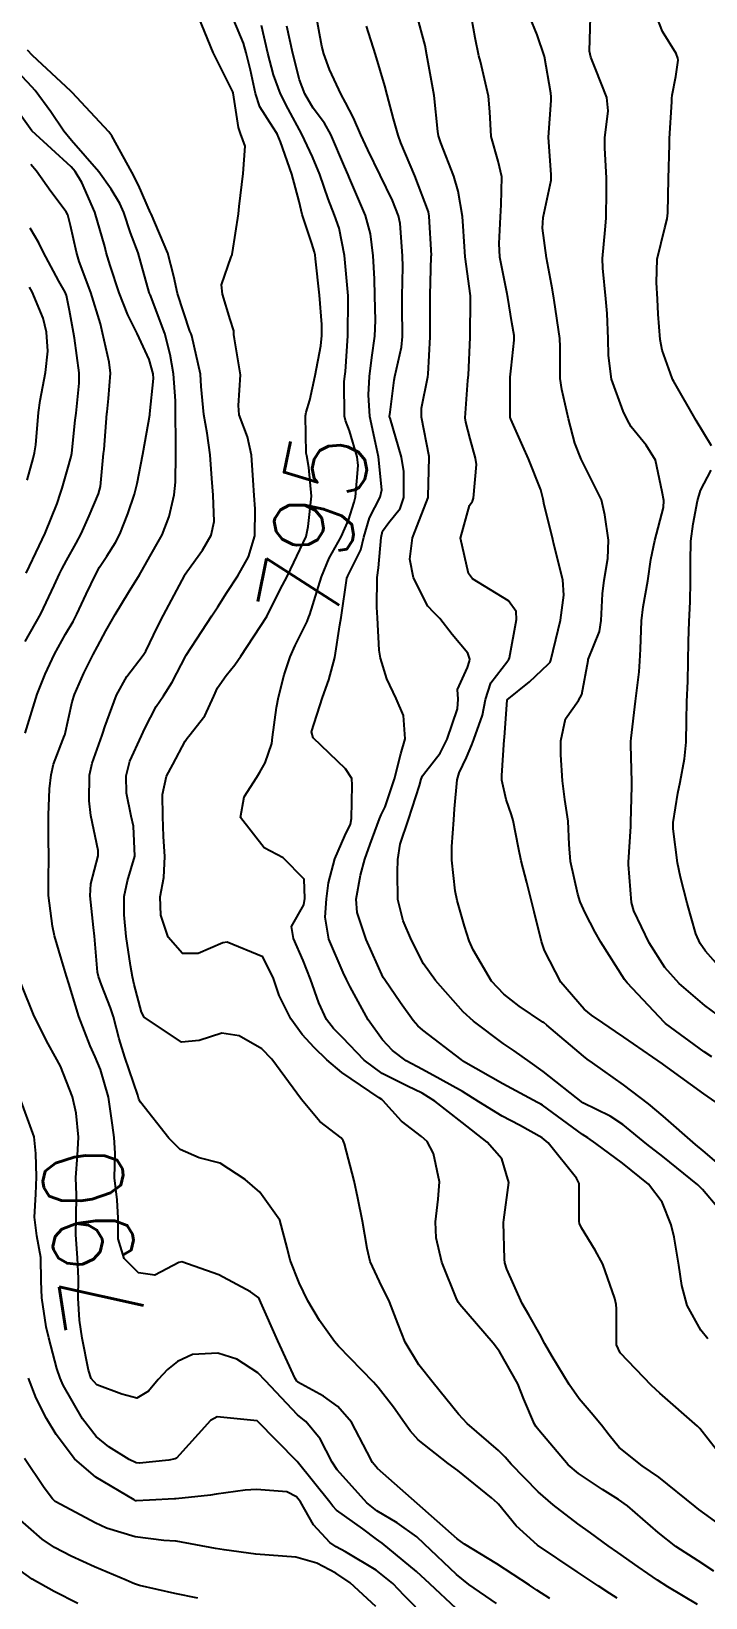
# Model space of a CAD drawing. Header units: metres. Extents: x 307586 to 320046, y 7427249 to 7434250.
# Drawn here: x 319185.6 to 319219.1, y 7429678.8 to 7429756.7 of the extents above; entities that cross this region are included whole.
import ezdxf
from ezdxf.enums import TextEntityAlignment as Align

# ---------------------------------------------------------------- set-up
doc = ezdxf.new("R2010")
doc.units = ezdxf.units.M
doc.header["$MEASUREMENT"] = 0
for name, color, linetype in [('Cotas', 45, 'Continuous'), ('Curvas de Nivel 1m', 11, 'Continuous'), ('Curvas de Nivel 5m', 15, 'Continuous')]:
    doc.layers.add(name, color=color, linetype=linetype)
doc.styles.add('Style-STANDARD', font='STANDARD.shx')

msp = doc.modelspace()

# ---------------------------------------------------------------- linework, layer by layer
at = {"layer": 'Curvas de Nivel 1m', "flags": 128}
for points, elevation in [([(319218.744, 7429678.453), (319217.27, 7429679.335), (319216.758, 7429679.657), (319215.8, 7429680.317), (319214.778, 7429681.029), (319214.301, 7429681.367), (319213.419, 7429682.01), (319212.794, 7429682.462), (319211.558, 7429683.402), (319210.813, 7429684.05), (319209.483, 7429685.43), (319209.178, 7429685.776), (319208.84, 7429686.111), (319207.291, 7429687.456), (319206.857, 7429687.916), (319205.601, 7429689.473), (319204.886, 7429690.369), (319204.199, 7429691.491), (319203.834, 7429692.418), (319203.429, 7429693.502), (319202.938, 7429694.513), (319202.471, 7429695.515), (319202.317, 7429696.158), (319202.084, 7429697.519), (319201.846, 7429698.66), (319201.663, 7429699.523), (319201.185, 7429701.363), (319201.123, 7429701.529), (319201.024, 7429701.653), (319199.959, 7429702.473), (319199.043, 7429703.56), (319197.579, 7429705.575), (319197.078, 7429706.085), (319195.948, 7429706.728), (319195.086, 7429706.859), (319193.955, 7429706.49), (319193.081, 7429706.419), (319191.222, 7429707.649), (319191.096, 7429707.911), (319190.737, 7429709.283), (319190.652, 7429709.657), (319190.551, 7429710.229), (319190.34, 7429711.662), (319190.231, 7429712.741), (319190.228, 7429713.664), (319190.396, 7429714.44), (319190.76, 7429715.656), (319190.703, 7429717.152), (319190.587, 7429717.659), (319190.351, 7429718.79), (319190.331, 7429719.664), (319190.519, 7429720.385), (319191.094, 7429721.653), (319191.267, 7429722.012), (319191.824, 7429723.098), (319192.185, 7429723.641), (319192.622, 7429724.307), (319193.295, 7429725.63), (319193.313, 7429725.663), (319194.093, 7429726.855), (319194.597, 7429727.617), (319194.885, 7429728.067), (319195.345, 7429728.78), (319195.881, 7429729.602), (319196.418, 7429730.543), (319196.723, 7429731.59), (319196.742, 7429732.936), (319196.695, 7429733.591), (319196.647, 7429734.359), (319196.564, 7429735.593), (319196.358, 7429736.512), (319195.954, 7429737.602), (319195.924, 7429738.069), (319196.018, 7429739.602), (319195.717, 7429741.39), (319195.686, 7429741.607), (319195.682, 7429741.785), (319195.51, 7429742.344), (319195.125, 7429743.614), (319195.067, 7429744.077), (319195.551, 7429745.46), (319195.597, 7429745.564), (319195.611, 7429745.609), (319195.628, 7429745.683), (319195.916, 7429747.605), (319195.945, 7429747.973), (319196.143, 7429749.602), (319196.251, 7429750.963), (319196.012, 7429751.604), (319195.912, 7429751.892), (319195.659, 7429753.61), (319195.644, 7429753.672), (319194.664, 7429755.62), (319193.951, 7429757.366)], 793), ([(319219.25, 7429691.659), (319218.911, 7429692.096), (319218.221, 7429693.327), (319217.96, 7429694.308), (319217.811, 7429695.331), (319217.586, 7429696.715), (319217.429, 7429697.335), (319216.984, 7429698.451), (319216.304, 7429699.347), (319215.008, 7429700.39), (319213.689, 7429701.38), (319213.291, 7429701.651), (319213.027, 7429701.827), (319211.526, 7429702.917), (319211.042, 7429703.277), (319210.955, 7429703.324), (319210.78, 7429703.414), (319209.057, 7429704.346), (319207.107, 7429705.46), (319207.073, 7429705.483), (319206.988, 7429705.546), (319205.088, 7429707.009), (319204.836, 7429707.229), (319204.606, 7429707.487), (319203.974, 7429708.37), (319203.187, 7429709.509), (319203.115, 7429709.633), (319202.266, 7429711.519), (319201.821, 7429712.859), (319201.769, 7429713.524), (319201.984, 7429714.718), (319202.195, 7429715.52), (319202.461, 7429716.257), (319202.925, 7429717.513), (319203.008, 7429717.719), (319203.219, 7429718.116), (319203.681, 7429719.503), (319203.993, 7429720.757), (319204.213, 7429721.501), (319204.125, 7429722.651), (319203.758, 7429723.505), (319203.297, 7429724.473), (319202.973, 7429725.513), (319202.92, 7429725.91), (319202.824, 7429727.515), (319202.802, 7429728.051), (319202.82, 7429729.515), (319202.872, 7429730.003), (319203.005, 7429731.514), (319203.083, 7429731.816), (319203.39, 7429732.25), (319203.959, 7429732.942), (319204.138, 7429733.503), (319204.133, 7429734.792), (319204.029, 7429735.504), (319203.452, 7429737.446), (319203.434, 7429737.51), (319203.433, 7429737.53), (319203.455, 7429737.743), (319203.654, 7429739.326), (319203.692, 7429739.508), (319204.026, 7429740.974), (319204.073, 7429741.504), (319204.049, 7429742.973), (319204.049, 7429743.505), (319204.087, 7429744.963), (319204.075, 7429745.505), (319203.957, 7429747.118), (319203.88, 7429747.507), (319203.58, 7429748.256), (319202.963, 7429749.516), (319202.357, 7429750.778), (319202.008, 7429751.526), (319201.631, 7429752.369), (319201.245, 7429753.142), (319201.017, 7429753.539), (319200.439, 7429754.77), (319200.166, 7429755.553), (319200.063, 7429755.941), (319199.756, 7429757.559)], 797), ([(319220.719, 7429699.572), (319219.018, 7429701.003), (319218.647, 7429701.324), (319217.037, 7429702.736), (319216.301, 7429703.347), (319215.057, 7429704.285), (319213.526, 7429705.383), (319213.263, 7429705.575), (319213.076, 7429705.72), (319211.246, 7429707.254), (319211.093, 7429707.388), (319211.077, 7429707.395), (319211.059, 7429707.411), (319209.877, 7429708.205), (319209.107, 7429708.804), (319208.503, 7429709.446), (319207.587, 7429711.005), (319207.391, 7429711.458), (319207.15, 7429712.18), (319206.795, 7429713.464), (319206.696, 7429713.939), (319206.534, 7429715.467), (319206.525, 7429716.141), (319206.619, 7429717.466), (319206.667, 7429718.017), (319206.796, 7429719.464), (319206.896, 7429719.807), (319207.25, 7429720.567), (319207.521, 7429721.196), (319207.626, 7429721.456), (319208.047, 7429722.681), (319208.2, 7429723.451), (319208.464, 7429724.28), (319209.312, 7429725.381), (319209.344, 7429725.408), (319209.366, 7429725.439), (319209.392, 7429725.517), (319209.738, 7429727.434), (319209.723, 7429727.82), (319209.342, 7429728.352), (319207.56, 7429729.458), (319207.357, 7429729.713), (319206.951, 7429731.466), (319207.399, 7429733.091), (319207.549, 7429733.311), (319207.609, 7429733.458), (319207.756, 7429735.129), (319207.704, 7429735.457), (319207.442, 7429736.41), (319207.224, 7429737.236), (319207.195, 7429737.464), (319207.323, 7429739.314), (319207.341, 7429739.462), (319207.358, 7429739.578), (319207.435, 7429741.461), (319207.462, 7429743.401), (319207.462, 7429743.461), (319207.457, 7429743.528), (319207.19, 7429745.465), (319207.086, 7429746.985), (319207.049, 7429747.468), (319206.848, 7429748.734), (319206.629, 7429749.474), (319205.975, 7429751.128), (319205.868, 7429751.486), (319205.838, 7429751.7), (319205.643, 7429753.49), (319205.29, 7429755.494), (319205.199, 7429755.974), (319204.786, 7429757.499)], 799), ([(319219.451, 7429705.689), (319219.079, 7429705.939), (319217.159, 7429707.339), (319217.093, 7429707.397), (319215.253, 7429709.359), (319215.116, 7429709.535), (319213.943, 7429711.378), (319213.653, 7429711.888), (319213.157, 7429712.842), (319212.911, 7429713.393), (319212.797, 7429713.765), (319212.435, 7429715.398), (319212.358, 7429716.242), (319212.308, 7429717.399), (319212.147, 7429718.478), (319212.032, 7429719.402), (319211.95, 7429720.706), (319211.95, 7429721.403), (319212.186, 7429722.488), (319212.83, 7429723.395), (319212.983, 7429723.698), (319213.298, 7429725.39), (319213.298, 7429725.405), (319213.313, 7429725.44), (319213.871, 7429726.841), (319213.951, 7429727.384), (319214.016, 7429728.713), (319214.096, 7429729.383), (319214.286, 7429730.464), (319214.313, 7429731.381), (319214.139, 7429732.639), (319213.965, 7429733.384), (319213.419, 7429734.477), (319212.951, 7429735.395), (319212.637, 7429736.202), (319212.327, 7429737.401), (319212.002, 7429738.87), (319211.921, 7429739.406), (319211.909, 7429740.994), (319211.894, 7429741.406), (319211.616, 7429743.315), (319211.603, 7429743.409), (319211.529, 7429743.829), (319211.242, 7429745.415), (319211.033, 7429746.884), (319211.072, 7429747.418), (319211.459, 7429749.28), (319211.471, 7429749.412), (319211.459, 7429749.548), (319211.329, 7429751.414), (319211.465, 7429753.237), (319211.471, 7429753.413), (319211.455, 7429753.603), (319211.129, 7429755.418), (319210.769, 7429756.509), (319210.381, 7429757.43)], 801), ([(319220.37, 7429707.301), (319219.107, 7429708.237), (319217.832, 7429709.333), (319217.125, 7429710.131), (319216.341, 7429711.348), (319215.57, 7429712.944), (319215.458, 7429713.357), (319215.305, 7429715.245), (319215.306, 7429715.359), (319215.424, 7429717.145), (319215.432, 7429717.358), (319215.47, 7429719.119), (319215.469, 7429719.358), (319215.424, 7429721.195), (319215.425, 7429721.358), (319215.438, 7429721.532), (319215.652, 7429723.364), (319215.837, 7429724.83), (319215.883, 7429725.361), (319215.907, 7429725.949), (319215.959, 7429727.361), (319216.045, 7429728.061), (319216.265, 7429729.356), (319216.427, 7429730.412), (319216.613, 7429731.352), (319217.047, 7429732.992), (319217.06, 7429733.345), (319216.982, 7429733.773), (319216.653, 7429735.352), (319216.187, 7429736.106), (319215.449, 7429737.008), (319215.238, 7429737.372), (319215.042, 7429737.789), (319214.47, 7429739.38), (319214.324, 7429740.552), (319214.307, 7429741.382), (319214.248, 7429742.65), (319214.192, 7429743.383), (319214.038, 7429744.893), (319214.025, 7429745.385), (319214.153, 7429746.799), (319214.203, 7429747.384), (319214.225, 7429748.745), (319214.21, 7429749.384), (319214.132, 7429750.871), (319214.136, 7429751.385), (319214.302, 7429752.718), (319214.242, 7429753.384), (319213.664, 7429754.81), (319213.434, 7429755.392), (319213.371, 7429755.698), (319213.42, 7429757.393)], 802), ([(319219.44, 7429736.061), (319218.679, 7429737.328), (319217.558, 7429739.263), (319217.519, 7429739.34), (319217.484, 7429739.423), (319216.978, 7429740.828), (319216.884, 7429741.349), (319216.782, 7429742.618), (319216.748, 7429743.352), (319216.703, 7429744.185), (319216.741, 7429745.352), (319217.121, 7429746.899), (319217.239, 7429747.345), (319217.271, 7429747.651), (319217.298, 7429749.345), (319217.342, 7429751.066), (319217.349, 7429751.344), (319217.461, 7429753.163), (319217.472, 7429753.343), (319217.485, 7429753.502), (319217.659, 7429754.428), (319217.776, 7429755.234), (319217.767, 7429755.339), (319217.675, 7429755.573), (319217.002, 7429756.666), (319216.744, 7429757.354)], 803), ([(319219.561, 7429680.104), (319218.773, 7429680.629), (319217.667, 7429681.331), (319216.79, 7429682.029), (319215.263, 7429683.355), (319214.808, 7429683.67), (319214.012, 7429684.175), (319212.826, 7429684.958), (319212.312, 7429685.395), (319210.85, 7429687.122), (319210.72, 7429687.281), (319210.629, 7429687.413), (319210.103, 7429688.659), (319209.802, 7429689.426), (319208.897, 7429691.035), (319208.59, 7429691.443), (319206.922, 7429693.365), (319206.855, 7429693.461), (319206.774, 7429693.613), (319206.022, 7429695.469), (319205.753, 7429696.684), (319205.715, 7429697.473), (319205.844, 7429698.612), (319205.912, 7429699.471), (319205.608, 7429700.88), (319205.292, 7429701.477), (319205.025, 7429701.73), (319204.02, 7429702.482), (319203.103, 7429703.509), (319203.044, 7429703.557), (319202.919, 7429703.637), (319201.064, 7429704.907), (319200.308, 7429705.541), (319199.684, 7429706.156), (319199.085, 7429706.795), (319198.514, 7429707.566), (319197.948, 7429708.728), (319197.658, 7429709.575), (319197.129, 7429710.652), (319195.353, 7429711.385), (319195.139, 7429711.346), (319193.921, 7429710.828), (319193.131, 7429710.821), (319192.417, 7429711.637), (319192.061, 7429712.734), (319192.027, 7429713.641), (319192.21, 7429714.607), (319192.259, 7429715.639), (319192.196, 7429716.647), (319192.155, 7429717.641), (319192.136, 7429718.728), (319192.346, 7429719.639), (319192.651, 7429720.227), (319193.259, 7429721.372), (319193.361, 7429721.529), (319193.453, 7429721.628), (319194.251, 7429722.642), (319194.685, 7429723.616), (319194.871, 7429724.033), (319195.298, 7429724.645), (319195.735, 7429725.175), (319196.029, 7429725.599), (319197.333, 7429727.58), (319197.998, 7429728.922), (319198.333, 7429729.57), (319198.669, 7429730.261), (319199.278, 7429731.561), (319199.306, 7429731.638), (319199.388, 7429732.053), (319199.542, 7429733.558), (319199.424, 7429734.993), (319199.31, 7429735.561), (319199.289, 7429735.707), (319199.247, 7429737.562), (319199.28, 7429737.737), (319199.461, 7429738.344), (319199.725, 7429739.556), (319200.006, 7429741.042), (319200.062, 7429741.552), (319200.055, 7429742.099), (319199.94, 7429743.554), (319199.751, 7429745.356), (319199.728, 7429745.557), (319199.697, 7429745.701), (319199.559, 7429746.119), (319199.088, 7429747.565), (319198.928, 7429748.218), (319198.565, 7429749.57), (319198.009, 7429751.184), (319197.835, 7429751.578), (319197.626, 7429751.918), (319196.977, 7429752.93), (319196.764, 7429753.593), (319196.51, 7429754.748), (319196.299, 7429755.601), (319196.159, 7429756.084), (319195.689, 7429757.228)], 794), ([(319219.683, 7429686.149), (319218.852, 7429687.203), (319218.738, 7429687.321), (319216.869, 7429688.959), (319216.448, 7429689.344), (319214.897, 7429690.972), (319214.713, 7429691.363), (319214.708, 7429693.15), (319214.696, 7429693.363), (319214.627, 7429693.665), (319214.027, 7429695.374), (319213.658, 7429696.077), (319212.971, 7429697.187), (319212.876, 7429697.391), (319212.864, 7429697.501), (319212.857, 7429699.391), (319212.733, 7429699.657), (319211.323, 7429701.407), (319211.025, 7429701.656), (319209.886, 7429702.282), (319209.036, 7429702.733), (319207.875, 7429703.452), (319207.05, 7429703.965), (319205.951, 7429704.579), (319205.066, 7429705.052), (319204.264, 7429705.492), (319203.575, 7429706), (319203.083, 7429706.523), (319202.366, 7429707.517), (319201.47, 7429709.166), (319201.285, 7429709.528), (319201.118, 7429709.87), (319200.411, 7429711.541), (319200.236, 7429712.626), (319200.29, 7429713.543), (319200.389, 7429714.328), (319200.702, 7429715.537), (319201.204, 7429716.669), (319201.483, 7429717.254), (319201.543, 7429717.527), (319201.57, 7429719.187), (319201.553, 7429719.527), (319201.24, 7429719.997), (319199.631, 7429721.554), (319199.549, 7429721.839), (319200.088, 7429723.548), (319200.411, 7429724.429), (319200.708, 7429725.539), (319200.963, 7429727.169), (319201.018, 7429727.535), (319201.302, 7429729.481), (319201.314, 7429729.531), (319201.326, 7429729.558), (319201.354, 7429729.605), (319201.998, 7429730.899), (319202.15, 7429731.522), (319202.429, 7429732.483), (319202.967, 7429733.514), (319203.051, 7429733.871), (319202.888, 7429735.515), (319202.736, 7429736.221), (319202.45, 7429737.52), (319202.38, 7429738.604), (319202.439, 7429739.52), (319202.55, 7429740.457), (319202.693, 7429741.518), (319202.727, 7429742.302), (319202.693, 7429743.518), (319202.677, 7429744.377), (319202.623, 7429745.519), (319202.476, 7429746.608), (319202.238, 7429747.523), (319201.588, 7429749.03), (319201.43, 7429749.371), (319201.364, 7429749.533), (319201.186, 7429749.949), (319200.504, 7429751.547), (319200.192, 7429752.115), (319199.636, 7429752.858), (319199.209, 7429753.564), (319198.949, 7429754.272), (319198.613, 7429755.571), (319198.329, 7429756.931)], 796), ([(319219.799, 7429698.126), (319218.991, 7429699.081), (319218.766, 7429699.322), (319217.014, 7429700.732), (319216.23, 7429701.348), (319215.032, 7429702.314), (319214.397, 7429702.73), (319213.043, 7429703.39), (319211.066, 7429704.956), (319210.424, 7429705.42), (319209.62, 7429705.974), (319209.082, 7429706.349), (319207.608, 7429707.455), (319207.098, 7429707.923), (319205.708, 7429709.474), (319205.125, 7429710.316), (319204.519, 7429711.489), (319204.11, 7429712.453), (319203.836, 7429713.5), (319203.82, 7429714.863), (319203.835, 7429715.5), (319203.959, 7429716.257), (319204.369, 7429717.493), (319204.918, 7429719.172), (319205.002, 7429719.483), (319205.062, 7429719.656), (319205.239, 7429719.877), (319205.951, 7429720.781), (319206.287, 7429721.475), (319206.801, 7429722.99), (319206.842, 7429723.467), (319206.814, 7429723.943), (319207.307, 7429725.051), (319207.409, 7429725.361), (319207.423, 7429725.459), (319207.316, 7429725.759), (319206.546, 7429726.692), (319205.93, 7429727.481), (319205.628, 7429727.777), (319205.339, 7429728.1), (319204.627, 7429729.497), (319204.435, 7429730.432), (319204.566, 7429731.498), (319204.803, 7429732.082), (319205.348, 7429733.491), (319205.354, 7429733.541), (319205.4, 7429735.49), (319205.394, 7429735.53), (319205.013, 7429737.494), (319205.018, 7429737.933), (319205.327, 7429739.491), (319205.344, 7429739.622), (319205.444, 7429741.491), (319205.45, 7429741.544), (319205.453, 7429743.491), (319205.455, 7429743.56), (319205.506, 7429745.49), (319205.509, 7429745.535), (319205.406, 7429747.492), (319205.365, 7429747.702), (319204.695, 7429749.499), (319203.996, 7429751.128), (319203.851, 7429751.508), (319203.631, 7429752.329), (319203.316, 7429753.513), (319203.19, 7429753.974), (319202.729, 7429755.519), (319202.284, 7429756.927)], 798), ([(319211.393, 7429678.757), (319210.751, 7429679.172), (319210.606, 7429679.267), (319210.382, 7429679.416), (319208.768, 7429680.467), (319207.151, 7429681.456), (319206.786, 7429681.719), (319204.803, 7429683.48), (319202.828, 7429685.209), (319202.579, 7429685.513), (319202.321, 7429686.032), (319201.539, 7429687.523), (319200.861, 7429688.295), (319200.142, 7429688.817), (319198.872, 7429689.509), (319198.817, 7429689.561), (319198.74, 7429689.696), (319197.87, 7429691.57), (319197.03, 7429693.471), (319196.985, 7429693.579), (319196.925, 7429693.693), (319196.52, 7429693.993), (319194.942, 7429694.844), (319193.095, 7429695.483), (319192.95, 7429695.463), (319191.751, 7429694.831), (319190.942, 7429694.937), (319190.237, 7429695.661), (319189.932, 7429696.634), (319189.939, 7429697.666), (319189.891, 7429698.575), (319189.751, 7429699.669), (319189.788, 7429700.891), (319189.742, 7429701.669), (319189.651, 7429702.292), (319189.451, 7429703.674), (319189.064, 7429705.06), (319188.792, 7429705.683), (319188.541, 7429706.223), (319187.974, 7429707.691), (319187.48, 7429709.325), (319187.37, 7429709.697), (319187.125, 7429710.516), (319186.775, 7429711.704), (319186.666, 7429712.187), (319186.464, 7429713.707), (319186.467, 7429714.413), (319186.495, 7429715.707), (319186.476, 7429716.432), (319186.466, 7429717.707), (319186.524, 7429719.005), (319186.598, 7429719.71), (319186.714, 7429720.235), (319187.262, 7429721.66), (319187.277, 7429721.686), (319187.646, 7429723.33), (319187.759, 7429723.695), (319188.228, 7429724.762), (319188.689, 7429725.686), (319188.906, 7429726.095), (319189.325, 7429726.866), (319189.792, 7429727.673), (319190.451, 7429728.77), (319190.996, 7429729.655), (319191.129, 7429729.881), (319191.363, 7429730.299), (319191.853, 7429731.168), (319192.118, 7429731.643), (319192.476, 7429732.556), (319192.723, 7429733.637), (319192.784, 7429734.265), (319192.801, 7429735.636), (319192.802, 7429736.274), (319192.794, 7429737.637), (319192.791, 7429738.305), (319192.694, 7429739.638), (319192.523, 7429740.604), (319192.249, 7429741.643), (319191.522, 7429743.589), (319191.501, 7429743.629), (319191.494, 7429743.65), (319191.481, 7429743.693), (319190.925, 7429745.659), (319190.548, 7429746.65), (319190.21, 7429747.67), (319190.024, 7429748.12), (319189.584, 7429748.831), (319188.971, 7429749.686), (319187.616, 7429751.255), (319187.239, 7429751.706), (319186.586, 7429752.669), (319185.81, 7429753.727), (319185.646, 7429753.914), (319183.924, 7429755.747)], 791), ([(319214.747, 7429678.773), (319214.383, 7429678.999), (319213.796, 7429679.374), (319212.763, 7429680.071), (319210.783, 7429681.41), (319209.724, 7429682.358), (319208.846, 7429683.439), (319208.804, 7429683.488), (319208.502, 7429683.749), (319206.828, 7429685.107), (319206.351, 7429685.465), (319204.845, 7429686.64), (319204.449, 7429687.086), (319204.173, 7429687.49), (319203.632, 7429688.27), (319202.87, 7429689.243), (319202.634, 7429689.512), (319200.899, 7429691.296), (319200.693, 7429691.533), (319199.943, 7429692.574), (319199.374, 7429693.553), (319198.936, 7429694.443), (319198.491, 7429695.565), (319198.334, 7429696.191), (319197.972, 7429697.57), (319196.987, 7429698.947), (319196.254, 7429699.587), (319195.005, 7429700.398), (319193.958, 7429700.667), (319193.015, 7429701.077), (319192.459, 7429701.636), (319191.041, 7429703.431), (319190.97, 7429703.579), (319190.952, 7429703.651), (319190.913, 7429703.784), (319190.263, 7429705.662), (319189.993, 7429706.578), (319189.696, 7429707.671), (319189.552, 7429708.128), (319189.109, 7429709.267), (319188.949, 7429709.682), (319188.903, 7429709.895), (319188.763, 7429711.684), (319188.715, 7429712.117), (319188.539, 7429713.686), (319188.575, 7429714.283), (319188.946, 7429715.682), (319188.942, 7429715.936), (319188.575, 7429717.686), (319188.487, 7429718.42), (319188.511, 7429719.687), (319188.648, 7429720.28), (319189.147, 7429721.681), (319189.173, 7429721.771), (319189.267, 7429722.085), (319189.845, 7429723.672), (319190.362, 7429724.599), (319191.179, 7429725.652), (319191.315, 7429725.862), (319191.899, 7429727.072), (319192.19, 7429727.641), (319192.589, 7429728.389), (319193.243, 7429729.631), (319193.282, 7429729.702), (319193.356, 7429729.807), (319194.122, 7429730.872), (319194.563, 7429731.618), (319194.709, 7429732.297), (319194.656, 7429733.617), (319194.599, 7429734.434), (319194.516, 7429735.619), (319194.363, 7429736.702), (319194.195, 7429737.623), (319194.067, 7429739.023), (319194.023, 7429739.625), (319193.59, 7429741.541), (319193.558, 7429741.629), (319193.504, 7429741.763), (319192.879, 7429743.636), (319192.695, 7429744.479), (319192.402, 7429745.642), (319191.572, 7429747.593), (319191.553, 7429747.63), (319191.546, 7429747.65), (319190.947, 7429749.02), (319190.61, 7429749.665), (319189.62, 7429751.473), (319189.479, 7429751.681), (319187.642, 7429753.628), (319187.613, 7429753.67), (319187.585, 7429753.701), (319185.669, 7429755.478), (319185.429, 7429755.732)], 792), ([(319185.319, 7429726.34), (319186.09, 7429727.719), (319186.757, 7429729.119), (319187.02, 7429729.705), (319187.13, 7429729.929), (319187.363, 7429730.371), (319187.845, 7429731.226), (319188.092, 7429731.693), (319188.499, 7429732.582), (319188.964, 7429733.684), (319189.053, 7429734.038), (319189.214, 7429735.682), (319189.232, 7429735.885), (319189.377, 7429737.681), (319189.382, 7429737.752), (319189.46, 7429738.427), (319189.557, 7429739.679), (319189.481, 7429740.22), (319189.16, 7429741.683), (319189.053, 7429742.139), (319188.583, 7429743.689), (319188.004, 7429745.237), (319187.859, 7429745.697), (319187.566, 7429747.022), (319187.426, 7429747.557), (319187.348, 7429747.703), (319186.58, 7429748.712), (319185.882, 7429749.726), (319185.598, 7429750.055)], 789), ([(319185.353, 7429729.73), (319186.009, 7429731.085), (319186.3, 7429731.716), (319186.894, 7429733.204), (319187.067, 7429733.705), (319187.147, 7429733.964), (319187.421, 7429734.893), (319187.597, 7429735.532), (319187.628, 7429735.698), (319187.803, 7429737.343), (319187.843, 7429737.696), (319187.989, 7429739.174), (319187.992, 7429739.695), (319187.771, 7429741.425), (319187.719, 7429741.698), (319187.514, 7429742.791), (319187.363, 7429743.544), (319187.301, 7429743.703), (319186.99, 7429744.249), (319186.206, 7429745.72), (319185.989, 7429746.155), (319185.564, 7429746.885)], 788), ([(319185.412, 7429734.366), (319185.711, 7429735.443), (319185.774, 7429735.725), (319185.834, 7429736.121), (319185.978, 7429737.722), (319186.055, 7429738.317), (319186.317, 7429739.717), (319186.433, 7429740.771), (319186.375, 7429741.717), (319186.205, 7429742.415), (319185.655, 7429743.728), (319185.526, 7429743.953)], 787), ([(319219.901, 7429710.079), (319219.139, 7429710.942), (319218.874, 7429711.323), (319218.665, 7429711.807), (319218.231, 7429713.329), (319217.9, 7429714.615), (319217.747, 7429715.334), (319217.533, 7429717.013), (319217.538, 7429717.337), (319217.768, 7429718.794), (319217.881, 7429719.334), (319218.091, 7429720.496), (319218.175, 7429721.331), (319218.195, 7429722.409), (319218.217, 7429723.331), (319218.262, 7429724.367), (319218.281, 7429725.33), (319218.298, 7429726.355), (319218.33, 7429727.33), (319218.371, 7429728.307), (319218.393, 7429729.33), (319218.391, 7429730.311), (319218.41, 7429731.33), (319218.53, 7429732.19), (319218.749, 7429733.327), (319218.885, 7429733.851), (319219.426, 7429734.862)], 803), ([(319206.741, 7429678.255), (319205.438, 7429679.473), (319204.762, 7429680.095), (319203.064, 7429681.506), (319202.901, 7429681.625), (319202.785, 7429681.703), (319202.097, 7429682.21), (319200.799, 7429683.147), (319200.607, 7429683.339), (319200.458, 7429683.535), (319198.833, 7429685.56), (319196.853, 7429687.58), (319194.855, 7429687.776), (319194.53, 7429687.605), (319192.834, 7429685.72), (319192.776, 7429685.688), (319192.451, 7429685.634), (319191.004, 7429685.475), (319190.831, 7429685.497), (319190.482, 7429685.655), (319189.465, 7429686.296), (319188.844, 7429686.804), (319188.169, 7429687.687), (319187.203, 7429689.364), (319187.043, 7429689.698), (319186.88, 7429690.191), (319186.483, 7429691.704), (319186.362, 7429692.252), (319186.146, 7429693.708), (319186.108, 7429694.536), (319186.086, 7429695.709), (319185.898, 7429696.776), (319185.771, 7429697.712), (319185.847, 7429698.848), (319185.876, 7429699.711), (319185.847, 7429700.875), (319185.766, 7429701.713), (319185.042, 7429703.66)], 789), ([(319204.741, 7429678.311), (319204.162, 7429678.903), (319203.589, 7429679.497), (319202.763, 7429680.164), (319201.235, 7429681.067), (319200.78, 7429681.324), (319200.468, 7429681.535), (319199.654, 7429682.409), (319199.006, 7429683.557), (319198.807, 7429683.805), (319198.323, 7429684.052), (319196.812, 7429684.171), (319196.257, 7429684.14), (319194.808, 7429683.934), (319194.522, 7429683.889), (319192.804, 7429683.707), (319192.731, 7429683.703), (319191.5, 7429683.643), (319190.841, 7429683.611), (319190.803, 7429683.614), (319190.775, 7429683.623), (319190.724, 7429683.651), (319188.819, 7429684.781), (319187.766, 7429685.691), (319186.845, 7429686.903), (319186.372, 7429687.705), (319185.854, 7429688.719), (319185.478, 7429689.714)], 788), ([(319202.741, 7429678.345), (319201.465, 7429679.523), (319200.76, 7429680.003), (319199.806, 7429680.506), (319198.772, 7429680.811), (319197.445, 7429680.901), (319196.774, 7429680.956), (319195.209, 7429681.163), (319194.777, 7429681.231), (319192.816, 7429681.596), (319192.783, 7429681.603), (319192.2, 7429681.636), (319190.785, 7429681.809), (319189.359, 7429682.241), (319188.791, 7429682.514), (319187.082, 7429683.416), (319186.802, 7429683.576), (319186.667, 7429683.701), (319186.263, 7429684.254), (319185.285, 7429685.715)], 787), ([(319193.9, 7429678.768), (319192.747, 7429679.002), (319191.004, 7429679.394), (319190.751, 7429679.472), (319190.627, 7429679.527), (319190.327, 7429679.656), (319188.763, 7429680.332), (319187.605, 7429680.857), (319186.777, 7429681.288), (319186.16, 7429681.706), (319184.795, 7429682.889)], 786)]:
    msp.add_lwpolyline(points, dxfattribs=dict(at, elevation=elevation))
at = {"layer": 'Curvas de Nivel 5m', "flags": 128}
for points, elevation in [([(319219.882, 7429682.392), (319218.802, 7429683.178), (319218.627, 7429683.322), (319216.825, 7429684.786), (319215.987, 7429685.348), (319214.842, 7429686.251), (319214.344, 7429686.864), (319213.968, 7429687.373), (319213.458, 7429687.98), (319212.866, 7429688.672), (319212.356, 7429689.395), (319211.52, 7429690.778), (319211.157, 7429691.407), (319210.908, 7429691.89), (319210.356, 7429692.857), (319210.019, 7429693.424), (319209.26, 7429695.123), (319209.163, 7429695.437), (319209.14, 7429695.622), (319209.091, 7429697.438), (319209.108, 7429697.572), (319209.368, 7429699.434), (319209.011, 7429700.614), (319208.277, 7429701.447), (319207.033, 7429702.421), (319205.679, 7429703.474), (319205.049, 7429703.878), (319204.321, 7429704.224), (319203.063, 7429704.855), (319202.175, 7429705.519), (319201.084, 7429706.637), (319200.647, 7429707.095), (319200.3, 7429707.542), (319199.921, 7429708.367), (319199.5, 7429709.554), (319199.127, 7429710.471), (319198.661, 7429711.565), (319198.557, 7429712.158), (319199.16, 7429713.246), (319199.221, 7429713.559), (319199.177, 7429714.515), (319198.133, 7429715.571), (319197.198, 7429716.076), (319196.02, 7429717.592), (319196.194, 7429718.619), (319196.822, 7429719.584), (319196.984, 7429719.837), (319197.244, 7429720.304), (319197.573, 7429721.262), (319197.617, 7429721.576), (319197.806, 7429723.046), (319197.908, 7429723.574), (319198.196, 7429724.675), (319198.489, 7429725.568), (319198.739, 7429726.145), (319199.331, 7429727.334), (319199.42, 7429727.559), (319199.462, 7429727.686), (319200.053, 7429729.55), (319200.425, 7429730.487), (319201.02, 7429731.535), (319201.391, 7429732.376), (319201.668, 7429733.259), (319201.735, 7429733.527), (319201.868, 7429735.084), (319201.82, 7429735.526), (319201.446, 7429736.808), (319201.235, 7429737.318), (319201.192, 7429737.534), (319201.176, 7429739.241), (319201.207, 7429739.534), (319201.241, 7429739.769), (319201.363, 7429741.532), (319201.377, 7429743.388), (319201.367, 7429743.532), (319201.355, 7429743.703), (319201.186, 7429745.536), (319200.917, 7429746.89), (319200.697, 7429747.543), (319200.38, 7429748.347), (319199.955, 7429749.555), (319199.606, 7429750.434), (319199.071, 7429751.566), (319198.393, 7429752.815), (319198.002, 7429753.576), (319197.657, 7429754.518), (319197.385, 7429755.584), (319197.063, 7429756.966)], 795), ([(319219.825, 7429703.308), (319219.051, 7429703.843), (319217.25, 7429705.158), (319217.072, 7429705.286), (319216.996, 7429705.341), (319215.086, 7429706.662), (319214.672, 7429706.95), (319214.037, 7429707.376), (319213.474, 7429707.762), (319213.1, 7429708.06), (319211.951, 7429709.402), (319211.136, 7429710.964), (319210.989, 7429711.412), (319210.625, 7429712.886), (319210.491, 7429713.42), (319210.249, 7429714.352), (319209.973, 7429715.428), (319209.838, 7429716.07), (319209.572, 7429717.435), (319209.489, 7429717.709), (319209.223, 7429718.48), (319209.006, 7429719.442), (319209.006, 7429719.673), (319209.133, 7429721.441), (319209.142, 7429721.563), (319209.283, 7429723.44), (319210.387, 7429724.333), (319211.31, 7429725.205), (319211.408, 7429725.313), (319211.451, 7429725.409), (319211.815, 7429726.918), (319211.928, 7429727.404), (319212.102, 7429728.646), (319212.046, 7429729.403), (319211.605, 7429731.182), (319211.549, 7429731.408), (319211.39, 7429732.089), (319211.11, 7429733.124), (319211.063, 7429733.415), (319210.945, 7429733.882), (319210.331, 7429735.427), (319210.059, 7429736.051), (319209.452, 7429737.391), (319209.434, 7429737.44), (319209.432, 7429737.461), (319209.432, 7429739.44), (319209.435, 7429739.479), (319209.48, 7429739.925), (319209.625, 7429741.314), (319209.633, 7429741.438), (319209.618, 7429741.552), (319209.511, 7429742.2), (319209.316, 7429743.442), (319209.265, 7429743.705), (319208.916, 7429745.446), (319208.876, 7429746.131), (319208.951, 7429747.446), (319208.98, 7429748.045), (319209.006, 7429749.446), (319208.834, 7429750.218), (319208.475, 7429751.451), (319208.413, 7429752.675), (319208.357, 7429753.453), (319207.95, 7429755.176), (319207.875, 7429755.458), (319207.682, 7429756.353), (319207.515, 7429757.287)], 800), ([(319185.316, 7429721.781), (319185.91, 7429723.721), (319186.304, 7429724.709), (319186.772, 7429725.708), (319187.323, 7429726.705), (319187.695, 7429727.33), (319187.884, 7429727.694), (319188.343, 7429728.69), (319188.829, 7429729.685), (319189.015, 7429730.027), (319189.366, 7429730.584), (319189.799, 7429731.251), (319190.017, 7429731.67), (319190.417, 7429732.689), (319190.749, 7429733.66), (319190.88, 7429734.188), (319191.157, 7429735.654), (319191.449, 7429737.231), (319191.502, 7429737.6), (319191.506, 7429737.649), (319191.7, 7429739.419), (319191.682, 7429739.648), (319191.483, 7429740.35), (319190.879, 7429741.659), (319190.42, 7429742.575), (319189.988, 7429743.673), (319189.543, 7429745.034), (319189.342, 7429745.682), (319189.269, 7429745.969), (319188.767, 7429747.688), (319188.124, 7429749.158), (319187.796, 7429749.698), (319187.596, 7429749.936), (319185.641, 7429751.73), (319184.201, 7429753.744)], 790), ([(319208.744, 7429678.507), (319207.371, 7429679.454), (319206.76, 7429679.941), (319205.156, 7429681.476), (319204.786, 7429681.816), (319203.81, 7429682.511), (319202.799, 7429683.117), (319202.292, 7429683.515), (319200.827, 7429685.15), (319200.58, 7429685.534), (319199.983, 7429686.682), (319199.271, 7429687.554), (319199.036, 7429687.738), (319198.856, 7429687.886), (319197.264, 7429689.576), (319196.879, 7429689.974), (319195.836, 7429690.643), (319194.893, 7429690.95), (319193.624, 7429690.887), (319192.886, 7429690.534), (319192.384, 7429690.131), (319191.922, 7429689.64), (319191.451, 7429689.061), (319190.864, 7429688.719), (319190.114, 7429688.91), (319188.87, 7429689.367), (319188.599, 7429689.683), (319188.457, 7429690.107), (319188.146, 7429691.688), (319188.014, 7429692.587), (319187.954, 7429693.69), (319187.966, 7429694.661), (319187.915, 7429695.69), (319187.825, 7429696.83), (319187.852, 7429697.691), (319187.863, 7429698.812), (319187.832, 7429699.692), (319187.918, 7429700.782), (319187.96, 7429701.691), (319187.842, 7429702.885), (319187.669, 7429703.694), (319187.066, 7429705.217), (319186.81, 7429705.703), (319186.461, 7429706.324), (319185.755, 7429707.713), (319185.109, 7429709.317)], 790), ([(319187.924, 7429678.506), (319186.747, 7429679.093), (319185.651, 7429679.711), (319184.763, 7429680.361)], 785)]:
    msp.add_lwpolyline(points, dxfattribs=dict(at, elevation=elevation))

# ---------------------------------------------------------------- texts
at = {"layer": 'Cotas', "style": 'Style-STANDARD'}
for s, rotation, p in [('795', 78.52406, (319199.683, 7429732.058, 795)), ('790', 98.75961, (319188.666, 7429696.564, 790))]:
    msp.add_text(s, height=4, rotation=rotation, dxfattribs=at).set_placement(p, align=Align.MIDDLE_CENTER)

doc.saveas('drawing.dxf')
